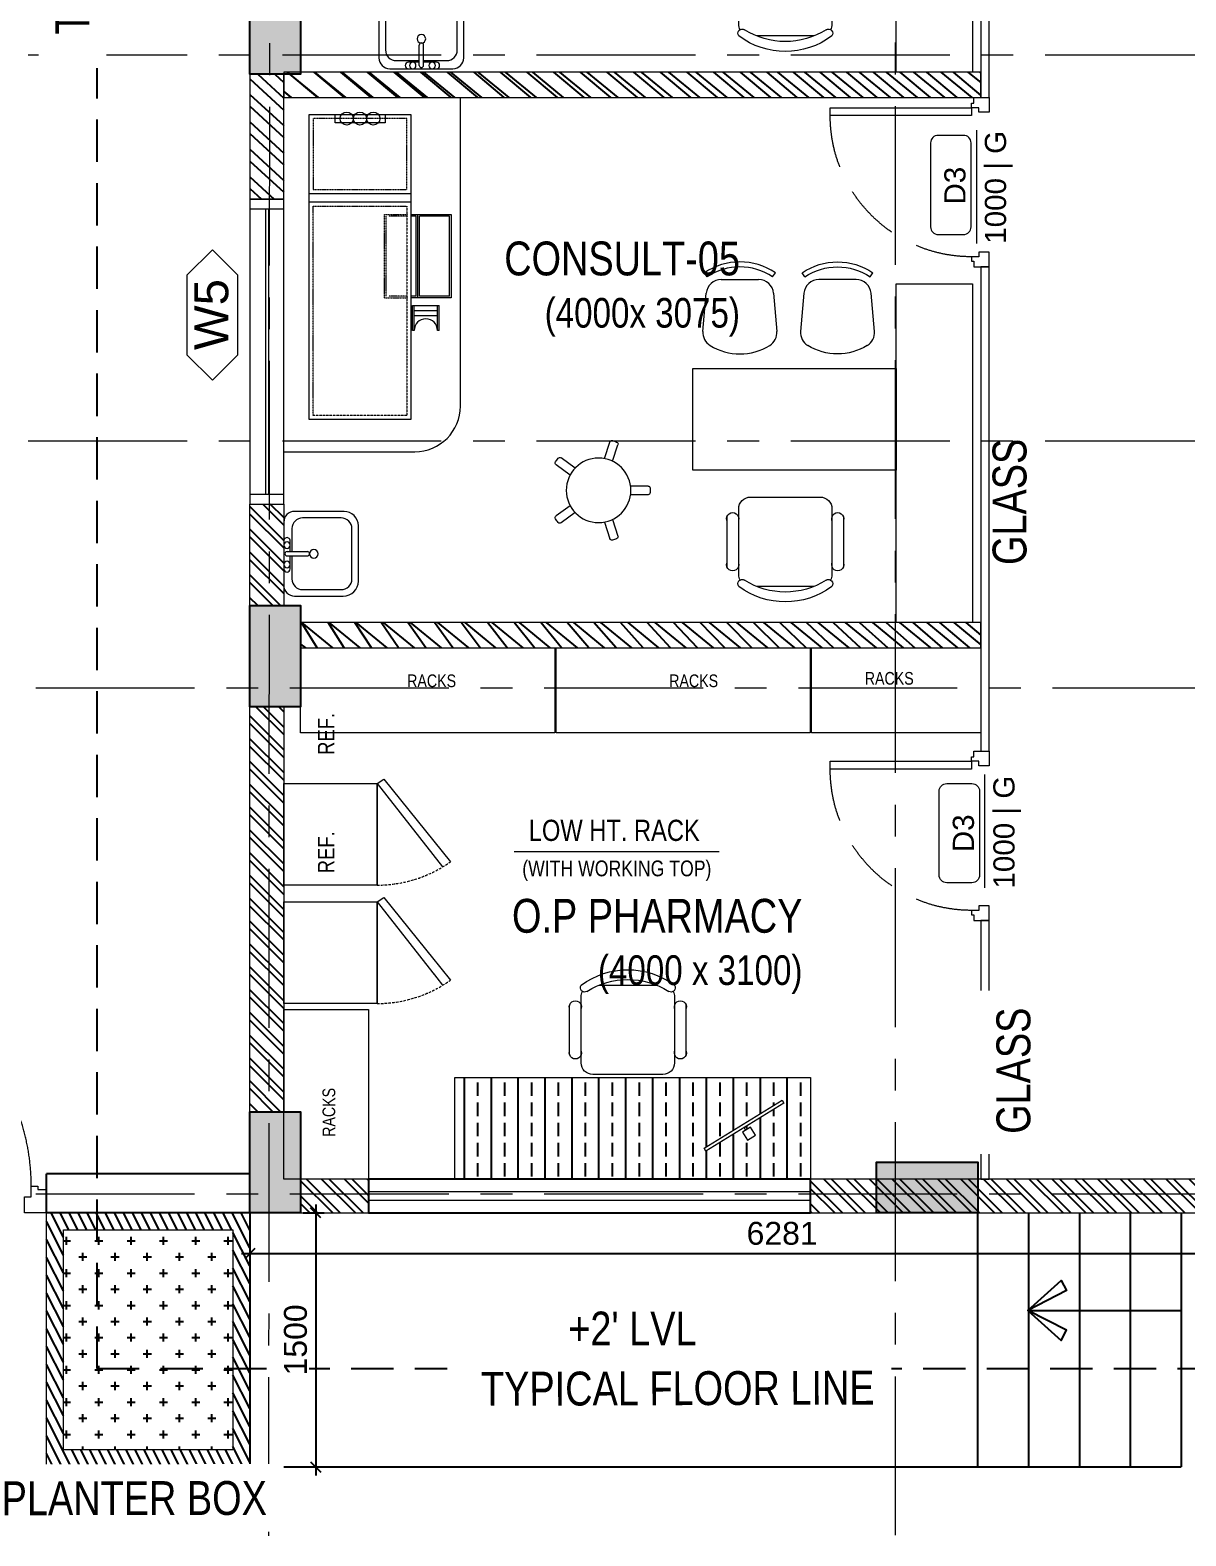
# Model space of a CAD drawing. Header units: metres. Extents: x 60101 to 1133747, y -540 to 107947.
# Drawn here: x 562905 to 569724, y 38633 to 47523 of the extents above; entities that cross this region are included whole.
import ezdxf
from ezdxf.enums import TextEntityAlignment as Align

# ---------------------------------------------------------------- set-up
doc = ezdxf.new("R2010")
doc.units = ezdxf.units.M
doc.header["$LTSCALE"] = 5
doc.header["$PDMODE"] = 3
doc.header["$PDSIZE"] = 20
for name, pattern in [('CENTER', [2, 1.25, -0.25, 0.25, -0.25]), ('DASHED', [0.75, 0.5, -0.25]), ('HIDDEN', [0.375, 0.25, -0.125]), ('HIDDEN2', [0.1875, 0.125, -0.0625])]:
    doc.linetypes.add(name, pattern=pattern)
for name, color, linetype in [('A-COLUMN', 3, 'Continuous'), ('A-DIM', 2, 'Continuous'), ('A-hatch', 251, 'Continuous'), ('A-PLOT BOUNDARY', 1, 'Continuous'), ('A-TEXT', 3, 'Continuous'), ('A-TEXT-DOOR', 11, 'Continuous'), ('A-Wall', 1, 'Continuous'), ('WINDOW', 4, 'Continuous')]:
    doc.layers.add(name, color=color, linetype=linetype)
for name, color, linetype, lineweight in [('A-Door', 11, 'Continuous', 15), ('A-DOOR-FRAM', 11, 'Continuous', 9), ('A-FLOR-GRID', 252, 'CENTER', 9), ('A-FURN-FREE', 253, 'Continuous', 5), ('A-Furniture', 252, 'Continuous', 5), ('A-WALL-FULL', 4, 'Continuous', 15), ('A-WIND', 152, 'Continuous', 5), ('I-FURN', 55, 'Continuous', 9)]:
    doc.layers.add(name, color=color, linetype=linetype, lineweight=lineweight)
doc.styles.add('Arial', font='arial.ttf', dxfattribs={"height": 135})
doc.styles.add('century', font='GOTHIC.TTF', dxfattribs={"width": 0.8})
doc.styles.add('ISO', font='simplex.shx', dxfattribs={"width": 0.8})
doc.styles.add('simplex-0.8', font='simplex.shx', dxfattribs={"width": 0.8})
doc.linetypes.add('ZIGZAG', pattern='A,0.0001,-0.2,[131,ltypeshp.shx,S=0.2,R=0,X=-0.2,Y=0],-0.4,[131,ltypeshp.shx,S=0.2,R=180,X=0.2,Y=0],-0.2', length=0.8001)
doc.dimstyles.new('NovaDB_MM', dxfattribs={"dimtxt": 135, "dimasz": 60, "dimexe": 50, "dimexo": 50, "dimgap": 50, "dimtad": 1, "dimdec": 0, "dimzin": 0, "dimdsep": 46, "dimtxsty": 'Arial', "dimblk": 'OBLIQUE', "dimcen": 12, "dimdle": 50, "dimadec": 0, "dimazin": 0, "dimtfac": 1, "dimtdec": 0, "dimtofl": 0, "dimtmove": 0, "dimatfit": 3, "dimldrblk": 'OPEN90', "dimfxl": 50, "dimfxlon": 1, "dimtolj": 1, "dimtzin": 0, "dimarcsym": 0})
pattern_1 = [(135, (-235513462.0283347, -1932131923.542952), (-79.5495128834866, -79.5495128834866), []), (135, (-235513462.0283347, -1932131870.509943), (-79.5495128834866, -79.5495128834866), [])]
pattern_2 = [(135, (311731.4521444021, -10393.26178132626), (-67.35192090801866, -67.35192090801866), []), (135, (311731.4521444021, -10348.36048132626), (-67.35192090801866, -67.35192090801866), [])]

# ---------------------------------------------------------------- blocks, each defined once
blk = doc.blocks.new('M_Sink Vanity-Square - WB - 500 x 440mm-V46-GFC - Ground floor Plan')
at = {"layer": 'A-FURN-FREE'}
for p, q in [((202.1892405650578, 180.1454011136375), (-170.8107593304012, 180.1454011136375)), ((202.1892405650578, 180.1454011136375), (-170.8107593304012, 180.1454011136375)), ((91.8892405651277, 180.1454011136375), (-73.21075943496544, 180.1454011136375)), ((-234.3107593304012, 116.6454011136375), (-234.3107593304012, -170.9545989909384)), ((-234.3107593304012, 116.6454011136375), (-234.3107593304012, -170.9545989909384)), ((2.98924056510441, 132.5204011136375), (-132.7107594349654, 132.5204011136375)), ((-73.21075943496544, 142.0454011136317), (2.98924056510441, 142.0454011136317)), ((2.98924056510441, 160.7447659797035), (2.98924056510441, 40.39062213280704)), ((28.38924056501128, 160.7447659797035), (28.38924056501128, 40.39062213280704)), ((28.38924056501128, 142.0454011136317), (91.8892405651277, 142.0454011136317)), ((164.0892405650811, 132.5204011136375), (28.38924056501128, 132.5204011136375)), ((265.6892405650578, -175.504531777493), (265.6892405650578, 116.6454011136375)), ((265.6892405650578, -175.504531777493), (265.6892405650578, 116.6454011136375)), ((-196.2107594349654, 69.02040111363749), (-196.2107594349654, -158.2545988863567)), ((227.5892405650811, -158.2545988863567), (227.5892405650811, 69.02040111363749)), ((-145.4107594349189, -259.8545988863625), (181.3391734561883, -259.8545988863625)), ((-145.4107594349189, -259.8545988863625), (181.3391734561883, -259.8545988863625)), ((-132.7107594349654, -221.7545988863567), (164.0892405650811, -221.7545988863567))]:
    blk.add_line(p, q, dxfattribs=at)
for centre, radius, start, end in [((-170.8107593304012, 116.6454011136375), 63.49999999999954, 90, 180), ((-170.8107593304012, 116.6454011136375), 63.49999999999954, 90, 180), ((-73.21075943496544, 161.0954011136491), 19.04999999999997, 90, 270), ((-47.81075943494216, 161.0954011136491), 19.04999999999992, 0, 180), ((66.48924056510441, 161.0954011136491), 19.04999999999997, 0, 180), ((91.8892405651277, 161.0954011136491), 19.04999999999968, 270, 90), ((202.1892405650578, 116.6454011136375), 63.50000000000972, 0, 90), ((202.1892405650578, 116.6454011136375), 63.50000000000965, 0, 90), ((-132.7107594349654, 69.02040111363749), 63.49999999999611, 90, 180), ((-47.81075943494216, 161.0954011136491), 19.04999999999992, 180, 0), ((15.68924056505784, 160.7447659797035), 12.70000000000006, 0, 180), ((66.48924056510441, 161.0954011136491), 19.04999999999995, 180, 0), ((164.0892405650811, 69.02040111363749), 63.50000000000037, 0, 90), ((15.68924056505784, 3.175000000017462), 25.39999999999996, 0, 180), ((15.68924056505784, 3.175000000017462), 25.39999999999995, 180, 0), ((15.68924056505784, 40.39062213280704), 12.70000000000003, 180, 0), ((-145.4107594349189, -170.9545989909384), 88.89999989542437, 180, 270), ((-145.4107594349189, -170.9545989909384), 88.89999989542432, 180, 270), ((-132.7107594349654, -158.2545988863567), 63.50000000000221, 180, 270), ((164.0892405650811, -158.2545988863567), 63.49999999999918, 270, 0), ((181.3391734561883, -175.504531777493), 84.35006710885858, 270, 0), ((181.3391734561883, -175.504531777493), 84.35006710885851, 270, 0)]:
    blk.add_arc(centre, radius, start, end, dxfattribs=at)
blk = doc.blocks.new('Inf_door_Flush frame  3D - 750X2250 D1-W-1734027-GFC - Second Floor Plan')
at = {"layer": 'A-Door'}
for p, q in [((-375.0000000000083, -18.9999999999973), (-375.0000000000083, 50)), ((-375.0000000000083, 50), (-310.0000000000078, 50)), ((-310.0000000000078, 50), (-310.0000000000078, 3.00000000000277)), ((309.9999999999885, 50), (309.9999999999885, 3.00000000000277)), ((374.9999999999914, 50), (309.9999999999885, 50)), ((374.9999999999914, -18.9999999999973), (374.9999999999914, 50)), ((-330.0000000000093, 3.00000000000277), (-330.0000000000093, -28.99999999999726)), ((-310.0000000000078, 3.00000000000277), (-330.0000000000093, 3.00000000000277)), ((309.9999999999885, 3.00000000000277), (329.9999999999899, 3.00000000000277)), ((329.9999999999899, 3.00000000000277), (329.9999999999899, -28.99999999999726)), ((-350.0000000000082, -18.9999999999973), (-375.0000000000083, -18.9999999999973)), ((-350.0000000000082, -28.99999999999726), (-350.0000000000082, -18.9999999999973)), ((-330.0000000000093, -28.99999999999726), (-350.0000000000082, -28.99999999999726)), ((294.9999999999887, -28.99999999999726), (294.9999999999887, -653.999999999992)), ((329.9999999999899, -28.99999999999726), (294.9999999999887, -28.99999999999726)), ((329.9999999999899, -653.9999999999923), (329.9999999999899, -28.99999999999733)), ((329.9999999999899, -28.99999999999726), (349.9999999999919, -28.99999999999726)), ((349.9999999999919, -18.9999999999973), (374.9999999999914, -18.9999999999973)), ((349.9999999999919, -28.99999999999726), (349.9999999999919, -18.9999999999973)), ((294.9999999999887, -653.9999999999923), (329.9999999999899, -653.9999999999923))]:
    blk.add_line(p, q, dxfattribs=at)
at = {"layer": 'A-Door', "linetype": 'DASHED', "ltscale": 100}
blk.add_arc((294.9999999999878, -28.99999999999524), 624.9999999999977, 180.0000000000001, 269.9999999999998, dxfattribs=at)
blk = doc.blocks.new('DOOR-NAME-NEW')
at = {"layer": 'A-DOOR-FRAM'}
blk.add_line((-323.1754923953122, 0), (346.4791159013603, 0), dxfattribs=at)
blk.add_lwpolyline([(-292.6930766478181, 225.0774963833392, -0.414213562373095), (-247.6930766478181, 270.0774963833392), (247.6930766478181, 270.0774963833392, -0.414213562373095), (292.6930766478181, 225.0774963833392), (292.6930766478181, 76.6205697208643, -0.414213562373095), (247.6930766478181, 31.6205697208643), (-247.6930766478181, 31.6205697208643, -0.414213562373095), (-292.6930766478181, 76.6205697208643)], format="xyb", close=True, dxfattribs=at)
at = {"layer": 'A-TEXT', "color": 30, "true_color": 0xff8c1a, "style": 'Arial'}
for tag, p in [('D5C', (-1.303779687732458, 77.316281799227)), ('DSIZE', (7.30733803845942, -210))]:
    blk.add_attdef(tag, text='', height=150, dxfattribs=at).set_placement(p, align=Align.CENTER)
blk = doc.blocks.new('COLB')
at = {"layer": 'A-hatch'}
h = blk.add_hatch(color=256, dxfattribs=at)
h.paths.add_polyline_path([(-12242.1729319474, -6449.584338811954), (-11943.38623918814, -6449.584338811954), (-11943.38623918814, -7047.157724330551), (-12242.1729319474, -7047.157724330551)])
h.paths.add_polyline_path([(-8544.687609050947, -7047.157724330551), (-8544.687609050947, -6748.371031571252), (-7947.114223532379, -6748.371031571252), (-7947.114223532379, -7047.157724330551)])
h.paths.add_polyline_path([(-5332.730661888549, -7047.157724330449), (-5332.730661888549, -6748.371031571165), (-4735.157276369922, -6748.371031571165), (-4735.157276369922, -7047.157724330449)])
h.paths.add_polyline_path([(-1896.683695156651, -7047.157724330551), (-1896.683695156651, -6748.371031571252), (-1299.110309638025, -6748.371031571252), (-1299.110309638025, -7047.157724330551)])
h.paths.add_polyline_path([(1726.104954549635, -7047.157724330551), (1726.104954549635, -6748.371031571252), (2323.678340068262, -6748.371031571252), (2323.678340068262, -7047.157724330551)])
h.paths.add_polyline_path([(6544.040375293465, -6449.584338811954), (6842.827068052778, -6449.584338811954), (6842.827068052778, -7047.157724330551), (6544.040375293465, -7047.157724330551)])
h.paths.add_polyline_path([(6544.040375293465, 273.1162482721993), (6842.827068052778, 273.1162482721993), (6842.827068052778, -324.4571372463979), (6544.040375293465, -324.4571372463979)])
h.paths.add_polyline_path([(6544.040375293465, 2364.62309758726), (6842.827068052778, 2364.62309758726), (6842.827068052778, 1767.049712068663), (6544.040375293465, 1767.049712068663)])
h.paths.add_polyline_path([(-5332.730661888549, -2714.750679320758), (-5332.730661888549, -2415.963986561459), (-4735.157276369922, -2415.963986561459), (-4735.157276369922, -2714.750679320758)])
h.paths.add_polyline_path([(-12242.17293194722, -3461.717411218997), (-11943.38623918791, -3461.717411218997), (-11943.38623918791, -4059.290796737594), (-12242.17293194722, -4059.290796737594)])
h.paths.add_polyline_path([(-12242.17293194722, 273.1162482721993), (-11943.38623918791, 273.1162482721993), (-11943.38623918791, -324.4571372463979), (-12242.17293194722, -324.4571372463979)])
h.paths.add_polyline_path([(-12242.17293194722, 6024.760083888628), (-11943.38623918791, 6024.760083888628), (-11943.38623918791, 5427.186698370046), (-12242.17293194722, 5427.186698370046)])
h.paths.add_polyline_path([(-11579.59782048588, 10179.28237007686), (-11677.79279493995, 9897.092301573313), (-12242.1729319474, 10093.48225048141), (-12143.97795749333, 10375.67231898494)])
h.paths.add_polyline_path([(-4735.157276369922, 7797.590952145183), (-4833.352250823868, 7515.400883641647), (-5397.732387830736, 7711.790832549319), (-5299.537413376675, 7993.980901052855)])
h.paths.add_polyline_path([(-5332.730661888549, 2140.53307801779), (-5332.730661888549, 2439.319770777089), (-4735.157276369922, 2439.319770777089), (-4735.157276369922, 2140.53307801779)])
h.paths.add_polyline_path([(2024.421654564328, 5443.986474552643), (1926.226680110442, 5161.796406049107), (1361.846543103573, 5358.186354956779), (1460.041517557635, 5640.376423460315)])
at = {"layer": 'A-COLUMN', "ltscale": 10}
for points in [[(-12242.17293194722, 273.1162482721993), (-11943.38623918791, 273.1162482721993), (-11943.38623918791, -324.4571372463979), (-12242.17293194722, -324.4571372463979)], [(-12242.17293194722, -3461.717411218997), (-11943.38623918791, -3461.717411218997), (-11943.38623918791, -4059.290796737594), (-12242.17293194722, -4059.290796737594)], [(-12242.1729319474, -6449.584338811954), (-11943.38623918814, -6449.584338811954), (-11943.38623918814, -7047.157724330551), (-12242.1729319474, -7047.157724330551)], [(-8544.687609050947, -7047.157724330551), (-8544.687609050947, -6748.371031571267), (-7947.11422353232, -6748.371031571267), (-7947.11422353232, -7047.157724330551)]]:
    blk.add_lwpolyline(points, close=True, dxfattribs=at)
blk = doc.blocks.new('COL.CEN')
at = {"layer": 'A-FLOR-GRID', "ltscale": 150}
for p, q in [((-7160.37777185766, 2838.481879102183), (-7148.735666283264, 23396.51957174162)), ((-3463.139588594902, 2842.77133483591), (-3463.139588594902, 23396.51957174162)), ((13356.59099061473, 11580.2641063995), (-10036.26838279075, 11580.2641063995)), ((13356.59099061473, 9302.015574109857), (-10036.26838279075, 9302.015574109857)), ((-10036.26838279075, 7845.43044690846), (13356.59099061473, 7845.43044690846)), ((-10036.26838279181, 4857.563519315445), (13356.59099061473, 4857.563519315445))]:
    blk.add_line(p, q, dxfattribs=at)
blk = doc.blocks.new('COL WITH GRID')
at = {"layer": 'A-DIM'}
blk.add_blockref('COLB', (-3122.886414690875, 10035.48507749528), dxfattribs=at)
at = {"layer": 'A-TEXT'}
blk.add_blockref('COL.CEN', (-8092.389425362577, -1757.19115636585), dxfattribs=at)
blk = doc.blocks.new('WINDOW SYMBOL')
at = {"layer": 'A-Furniture'}
blk.add_lwpolyline([(-234.8076211353473, 299.9999999999418), (-384.8076211353473, 149.9999999999709), (-234.8076211353473, -2.91038304567337e-11), (234.8076211353473, 0), (384.8076211353473, 149.9999999999709), (234.8076211353473, 299.9999999999418)], close=True, dxfattribs=at)
at = {"layer": 'A-COLUMN', "style": 'Arial'}
blk.add_attdef('WN', text='', height=200, dxfattribs=at).set_placement((2.31291986850556, 56.46017627458787), align=Align.CENTER)
blk = doc.blocks.new('WN')
at = {"layer": 'A-Furniture'}
for p, q in [((196.2690288583981, 1122.657586093221), (196.2690288587473, -563.0298367275391)), ((396.2690288586891, -563.0298367275391), (396.2690288582817, 1122.657586093221))]:
    blk.add_line(p, q, dxfattribs=at)
for points in [[(396.2690288587473, 1122.657586093221), (396.2690288587473, 1179.807413735121), (196.2690288587473, 1179.807413735121), (196.2690288587473, 1122.657586093221)], [(396.2690288586891, -620.179664368974), (396.2690288586891, -563.0298367275391), (196.2690288587473, -563.0298367275391), (196.2690288587473, -620.179664368974)]]:
    blk.add_lwpolyline(points, close=True, dxfattribs=at)
at = {"layer": 'A-WIND'}
for points in [[(287.4008348485222, 1122.657586093221), (287.4008348488715, -563.0298367275391)], [(305.8264337683213, 1122.657586093221), (305.8264337686705, -563.0298367275391)]]:
    blk.add_lwpolyline(points, dxfattribs=at)
at = {"layer": 'A-WALL-FULL', "rotation": 90}
blk.add_blockref('WINDOW SYMBOL', (125.1495731808245, 496.5835447106656), dxfattribs=at).add_auto_attribs({'WN': 'W5'})
blk = doc.blocks.new('A$C01A30E23-flat-4')
at = {"layer": 'A-FURN-FREE', "linetype": 'Continuous'}
for p, q in [((605.3806094955653, 0.0002834680490195751), (1097.183888183907, 0.0002834680490195751)), ((605.3806094955653, -236.4428733573295), (605.3806094955653, 0.0002834680490195751)), ((1097.183888183907, 0.0002834680490195751), (1097.183888183907, -238.4455985841341)), ((1087.347822610289, -9.835782105568796), (615.2166750691831, -9.835782105568796)), ((615.2166750691831, -9.835782105568796), (615.2166750691831, -186.8849624334835)), ((1087.347822610289, -9.835782105568796), (1087.347822610289, -186.8849624334835)), ((1097.183888183907, -196.7210280071013), (605.3806094955653, -196.7210280071013)), ((1087.347822610289, -186.8849624334835), (615.2166750691831, -186.8849624334835)), ((1087.347822610289, -206.5570935807191), (615.2166750691831, -206.5570935807191)), ((615.2166750691831, -206.5570935807191), (615.2166750691831, -236.4428733573295)), ((1087.347822610289, -206.5570935807191), (1087.347822610289, -238.4208650994115))]:
    blk.add_line(p, q, dxfattribs=at)
at = {"layer": 'A-FURN-FREE'}
for p, q in [((1141.543440975249, -228.6095330105163), (1141.543440975249, -71.231864660047)), ((1289.084424581379, -71.231864660047), (1141.543440975249, -71.231864660047)), ((1289.084424581379, -81.06796893198043), (1141.543440975249, -81.06796893198043)), ((1171.051637696102, -218.7734287385829), (1171.051637696102, -81.06796893198043)), ((1200.559834416956, -218.7734287385829), (1200.559834416956, -81.06796893198043)), ((1289.084424581379, -71.231864660047), (1289.084424581379, -81.06796893198043)), ((14.14574056118727, -238.4455985841341), (1815.785084821284, -238.4455985841341)), ((14.14574056118727, -838.4455985836685), (14.14574056118727, -238.4455985841341)), ((481.3588553145528, -838.4455985836685), (481.3588553145528, -239.6110579497181)), ((530.5391831845045, -838.4455985836685), (530.5391831845045, -239.6110579497181)), ((1289.084424581379, -218.7734287385829), (1141.543440975249, -218.7734287385829)), ((1289.084424581379, -228.6095330105163), (1141.543440975249, -228.6095330105163)), ((1289.084424581379, -218.7734287385829), (1289.084424581379, -228.6095330105163)), ((1815.785084821284, -238.4455985841341), (1815.785084821284, -838.4455985836685)), ((13.37297780439258, -389.9158260254189), (62.55330567248166, -389.9158260254189)), ((13.37297780439258, -684.99779323861), (13.37297780439258, -389.9158260254189)), ((62.55330567248166, -389.9158260254189), (62.55330567248166, -684.99779323861)), ((62.55330567248166, -684.99779323861), (13.37297780439258, -684.99779323861)), ((1815.785084821284, -838.4455985836685), (14.14574056118727, -838.4455985836685))]:
    blk.add_line(p, q, dxfattribs=at)
at = {"layer": 'A-FURN-FREE', "linetype": 'HIDDEN2', "ltscale": 0.5}
for p, q in [((38.73590449616313, -263.0357625186443), (38.73590449616313, -813.8554346491583)), ((456.7686913795769, -263.0357625186443), (38.73590449616313, -263.0357625186443)), ((456.7686913795769, -813.8554346491583), (456.7686913795769, -263.0357625186443)), ((555.1293471176177, -813.8554346491583), (555.1293471176177, -263.0357625186443)), ((605.3806094955653, -393.4423394822516), (605.3806094955653, -256.6803602469154)), ((615.2166750691831, -256.8017947864719), (615.2166750691831, -367.8965357355773)), ((1087.347822610289, -256.8017947864719), (1087.347822610289, -367.8965357355773)), ((1097.183888183907, -393.4423394822516), (1097.183888183907, -256.6803602469154)), ((1097.183888183907, -393.4423394822516), (605.3806094955653, -393.4423394822516)), ((1087.347822610289, -383.6062739086337), (615.2166750691831, -383.6062739086337)), ((38.73590449616313, -813.8554346491583), (456.7686913795769, -813.8554346491583)), ((1791.194920888171, -813.8554346491583), (555.1293471176177, -813.8554346491583))]:
    blk.add_line(p, q, dxfattribs=at)
at = {"layer": 'A-FURN-FREE', "linetype": 'HIDDEN2'}
for p, q in [((555.1293471176177, -263.0357625186443), (1791.194920888171, -263.0357625186443)), ((1791.194920888171, -263.0357625186443), (1791.194920888171, -813.8554346491583))]:
    blk.add_line(p, q, dxfattribs=at)
at = {"layer": 'A-FURN-FREE'}
for centre in [(38.66369897499681, -459.9446499100886), (38.66369897499681, -538.4455985836685), (38.66369897499681, -616.9466463481076)]:
    blk.add_circle(centre, 38.66452455252815, dxfattribs=at)
blk.add_arc((1289.278107330203, -149.9206988350488), 68.85300231765974, 90.16117261325665, 269.8388273867433, dxfattribs=at)
blk = doc.blocks.new('ARROW-KIRAN1')
at = {"layer": 'A-hatch', "linetype": 'Continuous'}
blk.add_lwpolyline([(0, 0), (-1.321592357824554, -1.180646438413532), (-1.53136223350884, -0.7777448504930362), (0, 0), (-1.321592357824554, 1.172222293476802), (-1.53136223350884, 0.7777448504930362), (0, 0)], close=True, dxfattribs=at)
blk = doc.blocks.new('CHAIR7-flat-7')
at = {"layer": 'A-FURN-FREE'}
for p, q in [((458.3333333409391, 275.0000000045634), (68.75000000114096, 275.0000000045634)), ((117.4479166686157, 344.7121726874701), (409.6354166734642, 344.7121726874701)), ((0, 206.2500000034225), (0, -206.2500000034224)), ((527.0833333420798, -170.5026295012076), (527.0833333420798, 170.5026295012041)), ((68.75000000114073, -275.0000000045634), (458.333333340939, -275.0000000045634)), ((117.4479166686156, -343.7500000057044), (409.6354166734641, -343.7500000057044))]:
    blk.add_line(p, q, dxfattribs=at)
for centre, radius, start, end in [((68.75000000114085, 206.2500000034225), 68.75000000114083, 90, 180), ((127.4739583354487, 310.3371726868997), 35.80729166726086, 73.73979529169013, 286.2602047083099), ((399.6093750066311, 310.3371726868997), 35.80729166726086, 253.7397952916901, 106.2602047083099), ((458.3333333409391, 206.2500000034224), 68.75000000114083, 62.41555916322926, 90), ((512.0655090005943, 254.844749829811), 25.13501855098912, 53.30993542846431, 212.0274125050124), ((160.4166666693286, 0), 458.333333340939, 323.1301023541534, 36.86989764584663), ((110.5406437344748, -1.932676241267473e-12), 450.0877235965957, 327.5757525045905, 32.42424749540942), ((68.75000000114073, -206.2500000034227), 68.75000000114083, 180, 270), ((512.065509000594, -254.8447498298112), 25.13501855098912, 147.9725874949876, 306.6900645715356), ((127.4739583354486, -309.3750000051339), 35.80729166726086, 73.73979529169013, 286.2602047083099), ((399.609375006631, -309.3750000051339), 35.80729166726086, 253.7397952916901, 106.2602047083099), ((458.333333340939, -206.2500000034227), 68.75000000114083, 270, 297.5844408367707)]:
    blk.add_arc(centre, radius, start, end, dxfattribs=at)
blk = doc.blocks.new('CHAIR1-flat-5')
at = {"layer": 'A-FURN-FREE'}
for p, q in [((-454.2826668818018, 192.5455735002095), (-478.7302453333882, 209.2728640198848)), ((-133.1624442627772, 217.8932106050552), (-358.3028115357938, 198.3157873644813)), ((-439.4714689207406, 109.7826879484824), (-439.4714689207406, -109.7826879484824)), ((-454.2826668818018, -192.5455735002095), (-478.7302453333882, -209.2728640198848)), ((-358.3028115357938, -198.3157873644813), (-133.1624442627772, -217.8932106050552))]:
    blk.add_line(p, q, dxfattribs=at)
at = {"layer": 'A-FURN-FREE', "extrusion": (0, 0, -1)}
for centre, major_axis, start_param, end_param in [((-172.8699056120181, 0), (-370.6017795822561, 0), 5.683135094195912, 6.883235520163261), ((-172.8699056120181, 0), (-340.9793836590649, 0), 5.683135094195912, 6.883235520163261), ((-350.6042811509064, 109.7826879494494), (-88.86718776983406, 0), 6.283185307179586, 7.767243295287606), ((-125.4639138783014, 129.3601111904805), (-88.86718776934285, 0), 1.484057988112188, 2.590190223075458), ((-335.5945135505424, 0), (-335.6239595516206, 0), 2.589880270331686, 3.693305036847899), ((-350.6042811509064, -109.7826879494494), (-88.86718776983403, 0), 4.799127319071566, 6.283185307179586), ((-125.4639138783009, -129.3601111904817), (-88.86718776934181, 0), 3.692995084104118, 4.799127319067405)]:
    blk.add_ellipse(centre, major_axis=major_axis, ratio=1, start_param=start_param, end_param=end_param, dxfattribs=at)
blk = doc.blocks.new('CHAIR1-flat-6')
at = {"layer": 'A-FURN-FREE'}
for p, q in [((-454.2826668818018, 192.5455735002096), (-478.7302453333882, 209.2728640198848)), ((-454.2826668818018, -192.5455735002095), (-478.7302453333882, -209.2728640198848))]:
    blk.add_line(p, q, dxfattribs=at)
blk.add_lwpolyline([(-49.76767411988453, -175.916059773534, -0.2838044351802746), (-133.1624442627772, -217.8932106050552), (-358.3028115357938, -198.3157873644811, -0.3890307372447043), (-439.4714689207406, -109.7826879484824), (-439.4714689207406, 109.7826879484824, -0.3890307372447047), (-358.3028115357938, 198.3157873644814), (-133.1624442627772, 217.8932106050552, -0.2838044351802786), (-49.76767411988453, 175.916059773534)], format="xyb", dxfattribs=at)
for centre, radius, start, end in [((-172.8699056120181, 0), 370.6017795822561, 145.619655300114, 214.380344699886), ((-172.8699056120181, 0), 340.9793836590649, 145.619655300114, 214.380344699886), ((-335.5945135505424, 0), 335.6239595516206, 328.3892089342005, 31.61079106579953)]:
    blk.add_arc(centre, radius, start, end, dxfattribs=at)
blk = doc.blocks.new('044-flat-3')
at = {"layer": 'A-FURN-FREE'}
for p, q in [((222.3010423001444, 171.7095573212243), (190.4646563487026, 269.6918782471339)), ((270.6147133280916, 187.4076206355153), (238.7783273766502, 285.389941561431)), ((442.6119132288929, 131.5223424544631), (525.9606539535359, 192.0787472466086)), ((472.4714038516126, 90.42427923580476), (555.8201447700917, 150.9806839322246)), ((12.97621755590899, 25.40000000008149), (116.0009269305688, 25.40000000008149)), ((12.97621755590899, -25.40000000008149), (116.0009270568626, -25.40000000008149)), ((222.3010425639798, -171.70955650923), (190.4646563487112, -269.6918782471339)), ((442.6119126998331, -131.5223420700718), (525.9606539535388, -192.0787472466031)), ((472.4714036711928, -90.42427863161129), (555.8201447700944, -150.980683932225)), ((270.6147136160448, -187.4076197492914), (238.7783273766556, -285.3899415614369))]:
    blk.add_line(p, q, dxfattribs=at)
blk.add_circle((304.7999998484638, 4.69375208922429e-07), 190.4999997659235, dxfattribs=at)
for centre, radius, start, end in [((202.5430741056881, 273.6163940757065), 12.70000000004074, 110.4919063689764, 197.9999999999912), ((304.8000000009779, 0), 304.8000000009778, 105.5080936310243, 110.4919063689764), ((226.6999096196618, 281.465425732858), 12.70000000004074, 17.99999999999128, 105.5080936310117), ((533.4255266576733, 181.8042314180154), 12.70000000004074, 38.49190636897402, 125.9999999999937), ((304.8000000009779, 0), 304.8000000009778, 33.50809363102103, 38.49190636898422), ((548.3552720659571, 161.2551997608177), 12.70000000004074, 305.9999999999937, 33.50809363102103), ((304.8000000009779, 0), 304.8000000009778, 177.5080936310232, 182.4919063689767), ((12.97621755590899, 12.70000000004075), 12.70000000004074, 90, 177.5080936310232), ((12.97621755590899, -12.70000000004075), 12.70000000004074, 182.4919063689767, 270), ((304.8000000009779, 0), 304.8000000009778, 321.508093631026, 326.491906368979), ((548.3552720659571, -161.255199760818), 12.70000000004074, 326.491906368979, 54.00000000000632), ((533.4255266576762, -181.80423141801), 12.70000000004074, 234.0000000000063, 321.5080936310341), ((202.5430741056937, -273.6163940757069), 12.70000000004074, 161.9999999999963, 249.5080936310235), ((304.8000000009779, 0), 304.8000000009778, 249.5080936310235, 254.4919063689757), ((226.6999096196645, -281.465425732858), 12.70000000004074, 254.4919063689883, 341.9999999999923)]:
    blk.add_arc(centre, radius, start, end, dxfattribs=at)
blk = doc.blocks.new('CON-T-NEW')
at = {"layer": 'A-FURN-FREE'}
for points in [[(1423.83539210762, -1708.813880656502), (1873.83539210762, -1708.813880656502), (1873.83539210762, 291.225498503798), (1423.83539210762, 291.225498503798)], [(1873.83539210762, -208.8138806565021), (1873.83539210762, -808.8138806565021), (3073.85502987112, -808.8150069458698), (3073.85502987112, -208.8150069458698)]]:
    blk.add_lwpolyline(points, close=True, dxfattribs=at)
at = {"layer": 'A-FURN-FREE', "rotation": 269.9999999999999}
for name, p in [('CHAIR1-flat-6', (2219.422950369996, -122.5011054095721)), ('CHAIR1-flat-5', (2795.217698055239, -122.5011054095721)), ('CHAIR7-flat-7', (2527.361878308391, -967.8568864962326))]:
    blk.add_blockref(name, p, dxfattribs=at)
at = {"layer": 'A-FURN-FREE'}
blk.add_blockref('044-flat-3', (3324.581058931741, -928.1858936668086), dxfattribs=at)
blk = doc.blocks.new('_Oblique')
at = {"color": 0, "linetype": 'ByBlock', "lineweight": -2}
blk.add_line((-0.5, -0.5), (0.5, 0.5), dxfattribs=at)
blk = doc.blocks.new('*D390')
at = {"layer": 'A-DIM', "color": 0, "lineweight": -2, "ltscale": 50, "transparency": 16777216}
for p, q in [((564590.1017037359, 40589.89765873691), (564590.1017037359, 38989.96510533502)), ((564515.1017037359, 39039.96510533502), (564640.1017037359, 39039.96510533502))]:
    blk.add_line(p, q, dxfattribs=at)
at = {"layer": 'A-DIM', "color": 0, "linetype": 'ByBlock', "lineweight": -2, "ltscale": 50, "transparency": 16777216}
blk.add_line((564515.1017037359, 40539.89765873691), (564640.1017037359, 40539.89765873691), dxfattribs=at)
at = {"layer": 'Defpoints', "color": 0, "ltscale": 50, "transparency": 16777216}
for p in [(564442.6521920961, 40539.89765873691), (564442.598987861, 39039.96510533502), (564590.1017037359, 39039.96510533502)]:
    blk.add_point(p, dxfattribs=at)
at = {"layer": 'A-DIM', "color": 0, "lineweight": -2, "ltscale": 50, "transparency": 16777216, "xscale": 60, "yscale": 60, "zscale": 60}
for p, rotation in [((564590.1017037359, 40539.89765873691), 90), ((564590.1017037359, 39039.96510533502), 270)]:
    blk.add_blockref('_Oblique', p, dxfattribs=dict(at, rotation=rotation))
at = {"layer": 'A-DIM', "color": 0, "ltscale": 50, "transparency": 16777216, "insert": (564471.1743503934, 39789.9313820358), "char_height": 135, "attachment_point": 5, "rotation": 90, "style": 'Arial', "bg_fill": 3, "box_fill_scale": 1.1, "bg_fill_color": 256, "bg_fill_true_color": 13158600, "bg_fill_transparency": 0}
blk.add_mtext('\\A1;1500', dxfattribs=at)
blk = doc.blocks.new('_Open90')
at = {"color": 0, "linetype": 'ByBlock', "lineweight": -2}
for p, q in [((0, 0), (-1, 0)), ((-0.5, 0.5), (0, 0)), ((0, 0), (-0.5, -0.5))]:
    blk.add_line(p, q, dxfattribs=at)
blk = doc.blocks.new('DD')
at = {"layer": 'A-FURN-FREE', "lineweight": 0}
for p, q in [((-779.0915574703831, 419.1313856072375), (-229.0915574703249, 419.131385615241)), ((-779.0915574594401, -180.8686143927625), (-779.0915574703831, 419.1313856072375)), ((-229.0915574703249, 419.131385615241), (-188.1339552562567, 444.3651353183086)), ((-229.0915574703249, 419.131385615241), (157.9847461413592, -73.26408073111088)), ((-229.0915574593819, -180.868614384759), (-229.0915574703249, 419.131385615241)), ((-229.0915574703249, 419.131385615241), (-229.0915574593819, -180.868614384759)), ((-188.1339552562567, 444.3651353183086), (204.4576898491359, -42.86130237107864)), ((-229.0915574593819, -180.868614384759), (-779.0915574594401, -180.8686143927625))]:
    blk.add_line(p, q, dxfattribs=at)
at = {"layer": 'A-FURN-FREE', "linetype": 'DASHED', "lineweight": 0, "ltscale": 6}
blk.add_arc((-229.0915574703249, 569.131385615241), 750.0000000000003, 270, 305.3146063856242, dxfattribs=at)
at = {"layer": 'A-TEXT', "insert": (-577.7069443955552, 836.1814966687525), "char_height": 97.5, "width": 1455.303110320643, "attachment_point": 3, "rotation": 90.00000000000001, "style": 'simplex-0.8'}
blk.add_mtext('\\pt292.5;{\\fArial|b0|i0|c0|p34;REF.}', dxfattribs=at)
blk = doc.blocks.new('SCREEN')
at = {"layer": 'A-FURN-FREE'}
for p, q in [((0, 0), (0, 540)), ((0, 540), (20, 540)), ((20, 540), (20, 0)), ((-17.86987834167667, 276), (0, 276)), ((-17.86987834167667, 264), (0, 264)), ((20, 0), (0, 0))]:
    blk.add_line(p, q, dxfattribs=at)
blk.add_lwpolyline([(-72.86987834167667, 242.5), (-17.86987834167667, 242.5), (-17.86987834167667, 297.5), (-72.86987834167667, 297.5)], close=True, dxfattribs=at)
blk = doc.blocks.new('CHAIR7-flat-19')
for p, q in [((-275.0000000037253, 458.3333333409391), (-275.0000000037253, 68.75000000093132)), ((170.5026295017451, 527.0833333418705), (-170.5026295017451, 527.0833333418705)), ((275.0000000037253, 68.75000000093132), (275.0000000037253, 458.3333333409391)), ((-344.7121726870537, 117.4479166688398), (-344.7121726870537, 409.6354166734964)), ((343.7500000055879, 117.4479166688398), (343.7500000055879, 409.6354166734964)), ((-206.2500000037253, 0), (206.2500000037253, 0))]:
    blk.add_line(p, q)
for centre, radius, start, end in [((0, 160.4166666693054), 458.333333340939, 53.13010236482815, 126.8698976351719), ((0, 110.5406437343918), 450.0877235965957, 57.57575253194086, 122.4242474680591), ((-254.8447498306632, 512.0655090007931), 25.13501855098912, 143.3099354470671, 302.0274124640534), ((-206.2500000037253, 458.3333333409391), 68.75000000114083, 152.4155591501921, 180), ((254.8447498306632, 512.0655090007931), 25.13501855098912, 237.9725875359466, 36.69006455293289), ((206.2500000037253, 458.3333333409391), 68.75000000114083, 0, 27.58444084980787), ((-310.3371726870537, 399.6093750065193), 35.80729166726086, 343.7397953173013, 196.2602046826987), ((309.3750000055879, 399.6093750065193), 35.80729166726086, 343.7397953173013, 196.2602046826987), ((-310.3371726870537, 127.4739583353512), 35.80729166726086, 163.7397953173013, 16.26020468269875), ((309.3750000055879, 127.4739583353512), 35.80729166726086, 163.7397953173013, 16.26020468269875), ((-206.2500000037253, 68.75000000093132), 68.75000000114083, 180, 270), ((206.2500000037253, 68.75000000093132), 68.75000000114083, 270, 0)]:
    blk.add_arc(centre, radius, start, end)
blk = doc.blocks.new('*D392')
at = {"layer": 'A-DIM', "color": 0, "linetype": 'ByBlock', "lineweight": -2, "ltscale": 50, "transparency": 16777216}
blk.add_line((564201.2981714939, 40374.53434141015), (564201.2981714939, 40249.53434141015), dxfattribs=at)
at = {"layer": 'A-DIM', "color": 0, "lineweight": -2, "ltscale": 50, "transparency": 16777216}
for p, q in [((570482.7404430627, 40374.53434141015), (570482.7404430627, 40249.53434141015)), ((564151.2981714939, 40299.53434141015), (570532.7404430627, 40299.53434141015))]:
    blk.add_line(p, q, dxfattribs=at)
at = {"layer": 'Defpoints', "color": 0, "ltscale": 50, "transparency": 16777216}
for p in [(564201.2981714939, 40539.85509343492), (570482.7404430627, 40539.89765873691), (570482.7404430627, 40299.53434141015)]:
    blk.add_point(p, dxfattribs=at)
at = {"layer": 'A-DIM', "color": 0, "lineweight": -2, "ltscale": 50, "transparency": 16777216, "xscale": 60, "yscale": 60, "zscale": 60, "rotation": 180}
blk.add_blockref('_Oblique', (564201.2981714939, 40299.53434141015), dxfattribs=at)
at = {"layer": 'A-DIM', "color": 0, "lineweight": -2, "ltscale": 50, "transparency": 16777216, "xscale": 60, "yscale": 60, "zscale": 60}
blk.add_blockref('_Oblique', (570482.7404430627, 40299.53434141015), dxfattribs=at)
at = {"layer": 'A-DIM', "color": 0, "ltscale": 50, "transparency": 16777216, "insert": (567342.0193072783, 40418.46169475258), "char_height": 135, "attachment_point": 5, "style": 'Arial', "bg_fill": 3, "box_fill_scale": 1.1, "bg_fill_color": 256, "bg_fill_true_color": 13158600, "bg_fill_transparency": 0}
blk.add_mtext('\\A1;6281', dxfattribs=at)

msp = doc.modelspace()

# ---------------------------------------------------------------- hatches: boundary and pattern name
at = {"layer": 'A-hatch'}
h = msp.add_hatch(dxfattribs=at)
h.set_pattern_fill('ANSI32', color=256, scale=300, angle=90)
h.set_pattern_definition(pattern_1)
h.paths.add_polyline_path([(564401.5834874744, 47262.59824582106), (564201.2981730041, 47262.59824582106), (564201.2981730041, 46525.16784373065), (564401.5834874744, 46525.16784373065)])
h = msp.add_hatch(dxfattribs=at)
h.set_pattern_fill('ANSI32', color=256, scale=300, angle=90)
h.set_pattern_definition(pattern_1)
h.paths.add_polyline_path([(568514.3083647424, 47275.18076577922), (564401.5834874744, 47275.18076577922), (564401.5834874744, 47125.16784373065), (568514.3083647424, 47125.16784373065)])
h = msp.add_hatch(dxfattribs=at)
h.set_pattern_fill('ANSI32', color=256, scale=10, angle=90)
h.set_pattern_definition(pattern_2)
h.paths.add_polyline_path([(564201.2981730041, 44724.877920778), (564401.5834874744, 44724.877920778), (564401.5834874744, 44125.33797184846), (564201.2981730041, 44125.33797184846)])
h = msp.add_hatch(dxfattribs=at)
h.set_pattern_fill('ANSI32', color=256, scale=300, angle=90)
h.set_pattern_definition(pattern_1)
h.paths.add_polyline_path([(568514.3083647424, 44025.18076577922), (564500.2316477234, 44025.18076577922), (564500.2316477234, 43875.16784373065), (568514.3083647424, 43875.16784373065)])
h = msp.add_hatch(dxfattribs=at)
h.set_pattern_fill('ANSI32', color=256, scale=10, angle=90)
h.set_pattern_definition([(135, (311731.4521444021, -13381.12870891922), (-67.35192090801866, -67.35192090801866), []), (135, (311731.4521444021, -13336.22740891922), (-67.35192090801866, -67.35192090801866), [])])
h.paths.add_polyline_path([(564201.2981730041, 43527.76458632987), (564401.5834874744, 43527.76458632987), (564401.5834874744, 41137.47104425551), (564201.2981730041, 41137.47104425551)])
at = {"layer": 'A-hatch', "ltscale": 50}
h = msp.add_hatch(dxfattribs=at)
h.set_pattern_fill('ANSI33', color=256, scale=25, angle=45)
h.set_pattern_definition([(90, (0, -42192.65343793225), (-158.75, 0), []), (90, (79.37503428522882, -42113.27840364703), (-158.75, 0), [79.375, -39.6875])])
h.paths.add_polyline_path([(567510.0088343257, 41339.91626015445), (565410.0088343257, 41339.91626015445), (565410.0088343257, 40739.91626039287), (567510.0088343257, 40739.91626039287)])
h.paths.add_polyline_path([(566881.922852314, 40922.01139942523), (567341.9734516472, 41204.77180339492), (567352.4460592016, 41187.7328923085), (567127.5324328609, 41049.49447259), (567136.8896440068, 41034.27030918057), (567155.2064734247, 41045.52836230156), (567184.0061441994, 40998.67135681391), (567137.1491387117, 40969.87168603922), (567108.349467937, 41016.72869152686), (567126.666297355, 41027.9867446479), (567117.309086209, 41043.21090805731), (566892.3954598684, 40904.97248833881)], flags=16)
at = {"layer": 'A-hatch'}
h = msp.add_hatch(dxfattribs=at)
h.set_pattern_fill('ANSI32', color=256, scale=10, angle=90)
h.set_pattern_definition(pattern_2)
h.paths.add_polyline_path([(564901.5834874744, 40739.92556110164), (564500.0848657631, 40739.91626015445), (564500.0848657631, 40539.89765873691), (564901.5834874744, 40539.9069596841)])
h = msp.add_hatch(dxfattribs=at)
h.set_pattern_fill('ANSI32', color=256, scale=10, angle=90)
h.set_pattern_definition([(135, (314828.6724719918, -10393.26178132626), (-67.35192090801866, -67.35192090801866), []), (135, (314828.6724719918, -10348.36048132626), (-67.35192090801866, -67.35192090801866), [])])
h.paths.add_polyline_path([(570482.7404430627, 40739.71072148974), (567510.0088343257, 40739.91626015445), (567510.0088343257, 40539.89765873691), (570482.7404430627, 40539.6921200722)])
h = msp.add_hatch(dxfattribs=at)
h.set_pattern_fill('ANSI31', color=256, scale=15, angle=71.87999243443662)
h.set_pattern_definition([(116.8799924344366, (311731.4521444021, -10393.26178132626), (-42.47937899573233, -21.53237063439451), [])])
h.paths.add_polyline_path([(563101.2981730038, 40439.89411156549), (564101.2946244484, 40439.85864060634), (564101.2485161179, 39139.97366642393), (563101.2981730038, 39139.97366642393)], flags=16)
h.paths.add_polyline_path([(563001.2981730038, 40539.8976587369), (564201.2981714939, 40539.85509343492), (564201.2449690723, 39039.97366642393), (563001.2981730038, 39039.97366642393)])
at = {"layer": 'A-hatch', "ltscale": 50}
h = msp.add_hatch(dxfattribs=at)
h.set_pattern_fill('CROSS', color=256, scale=15)
h.set_pattern_definition([(0, (311731.4521444021, -10393.26178132626), (95.25, 95.25), [47.625, -142.875]), (90, (311755.2646444021, -10417.07428132626), (-95.25, 95.25), [47.625, -142.875])])
h.paths.add_polyline_path([(563101.2981730038, 40439.89411156549), (564101.2946244484, 40439.85864060634), (564101.2485161179, 39139.97366642393), (563101.2981730038, 39139.97366642393)])

# ---------------------------------------------------------------- linework, layer by layer
at = {"layer": 'A-Door', "lineweight": 5}
msp.add_lwpolyline([(565410.0088343257, 41339.91626015445), (567510.0088343257, 41339.91626015445), (567510.0088343257, 40739.91626015445), (565410.0088343257, 40739.91626015445)], close=True, dxfattribs=at)
at = {"layer": 'A-FURN-FREE'}
msp.add_line((565761.6148783797, 42674.31189575931), (566970.8148784274, 42674.31189575931), dxfattribs=at)
at = {"layer": 'A-FURN-FREE', "ltscale": 50}
msp.add_line((564201.2981730038, 40539.8976587369), (569696.356881419, 40539.8976587369), dxfattribs=at)
at = {"layer": 'A-FURN-FREE', "linetype": 'ZIGZAG', "ltscale": 25}
msp.add_lwpolyline([(564401.6148783797, 45033.68222633144), (565174.0022590095, 45033.68222633144, 0.4142135623730636), (565444.0022590095, 45303.68222633144), (565444.0022590095, 47125.16784373065)], format="xyb", dxfattribs=at)
at = {"layer": 'A-FURN-FREE', "lineweight": 5}
for points in [[(564500.2316477234, 43875.16784373065), (566000.2316477234, 43875.16784373065), (566000.2316477234, 43375.16784373065), (564500.2316477234, 43375.16784373065)], [(566007.9185942023, 43875.16784373065), (567507.9185942023, 43875.16784373065), (567507.9185942023, 43375.16784373065), (566007.9185942023, 43375.16784373065)], [(567514.3083647424, 43875.16784373065), (568514.3083647424, 43875.16784373065), (568514.3083647424, 43375.16784373065), (567514.3083647424, 43375.16784373065)], [(564401.5834874744, 41739.91626015445), (564901.5834874744, 41739.91626015445), (564901.5834874744, 40739.91626016326), (564401.5834874744, 40739.91626016326)]]:
    msp.add_lwpolyline(points, close=True, dxfattribs=at)
at = {"layer": 'A-hatch', "linetype": 'HIDDEN', "ltscale": 200}
for p, q in [((563299.2267447049, 59744.89468208095), (563299.2267447049, 39620.93660798809)), ((563299.2267447049, 39620.93660798809), (584215.9718192751, 39620.93660798809))]:
    msp.add_line(p, q, dxfattribs=at)
at = {"layer": 'A-hatch'}
msp.add_line((568496.356881419, 39039.82131414408), (569696.356881419, 39039.82131414408), dxfattribs=at)
for points in [[(564201.2981730038, 40539.8976587369), (564201.2449690724, 39039.97366642393), (568496.356881419, 39039.82131414408), (568496.356881419, 40539.89765873691)], [(568796.356881419, 40539.89765873691), (568796.356881419, 39039.8976587369)], [(569096.356881419, 40539.89765873691), (569096.356881419, 39039.8976587369)], [(569396.356881419, 40539.89765873691), (569396.356881419, 39039.8976587369)], [(569696.356881419, 40539.89765873691), (569696.356881419, 39039.8976587369)], [(568790.9677873908, 39964.10017757048), (569700.8567209218, 39964.10017757048)]]:
    msp.add_lwpolyline(points, dxfattribs=at)
at = {"layer": 'A-PLOT BOUNDARY', "lineweight": 25, "ltscale": 100}
msp.add_line((563001.2981730038, 40539.8976587369), (563001.2981730038, 40769.8976587369), dxfattribs=at)
for points in [[(564201.2981730038, 40769.8976587369), (563001.2981730038, 40769.8976587369)], [(564201.2981730038, 40539.8976587369), (563001.2981730038, 40539.8976587369)]]:
    msp.add_lwpolyline(points, dxfattribs=at)
at = {"layer": 'A-WALL-FULL'}
for points in [[(564401.5834874744, 47262.59824582106), (564201.2981730041, 47262.59824582106), (564201.2981730041, 46525.18469075719), (564401.5834874744, 46525.16784373065)], [(568514.3083647424, 47275.18076577922), (564401.5834874744, 47275.18076577922), (564401.5834874744, 47125.16784373065), (568514.3083647424, 47125.16784373065)], [(564201.2981730041, 44724.877920778), (564401.5834874744, 44724.877920778), (564401.5834874744, 44125.33797184846), (564201.2981730041, 44125.33797184846)], [(568514.3083647424, 44025.18076577922), (564500.2316477234, 44025.18076577922), (564500.2316477234, 43875.16784373065), (568514.3083647424, 43875.16784373065)], [(564201.2981730041, 43527.76458632987), (564401.5834874744, 43527.76458632987), (564401.5834874744, 41137.47104425551), (564201.2981730041, 41137.47104425551)], [(564901.5834874744, 40739.92556110164), (564500.0848657631, 40739.91626015445), (564500.0848657631, 40539.89765873691), (564901.5834874744, 40539.9069596841)], [(570482.7404430627, 40739.91626015445), (567510.0088343257, 40739.91626015445), (567510.0088343257, 40539.89765873691), (570482.7404430627, 40539.89765873691)], [(563001.2981730038, 40539.8976587369), (564201.2981714939, 40539.85509343492), (564201.2449690723, 39039.97366642393), (563001.2981730038, 39039.97366642393)], [(563101.2981730038, 40439.89411156549), (564101.2946244484, 40439.85864060634), (564101.2485161179, 39139.97366642393), (563101.2981730038, 39139.97366642393)]]:
    msp.add_lwpolyline(points, close=True, dxfattribs=at)
at = {"layer": 'A-WIND'}
for points in [[(568564.3083647424, 47125.16784373065), (568564.3083647126, 49375.18076577925), (568514.3083647126, 49375.18076577925), (568514.3083647424, 47125.16784373065)], [(568564.3083647424, 40738.7549008443), (568564.3083648318, 42266.08334111818), (568514.3083648318, 42266.08334111818), (568514.3083647424, 40738.7549008443)], [(564901.5834874744, 40614.91626039287), (567510.0088343257, 40614.91626039287), (567510.0088343257, 40664.91626039287), (564901.5834874744, 40664.91626039287)]]:
    msp.add_lwpolyline(points, close=True, dxfattribs=at)
at = {"layer": 'I-FURN'}
msp.add_line((565761.6148783797, 42674.31189575931), (566970.8148784274, 42674.31189575931), dxfattribs=at)
at = {"layer": 'WINDOW'}
msp.add_lwpolyline([(564901.5834874744, 40539.91626039287), (567510.0088343257, 40539.91626039287), (567510.0088343257, 40739.91626039287), (564901.5834874744, 40739.91626039287)], close=True, dxfattribs=at)

# ---------------------------------------------------------------- block references
msp.add_blockref('WN', (564005.3144586156, 45345.05758514698))
at = {"layer": 'A-DIM', "rotation": 121.5760866387456}
msp.add_blockref('SCREEN', (567352.4460592016, 41187.7328923085), dxfattribs=at)
at = {"layer": 'A-Door', "lineweight": 15}
for p, xscale, yscale, zscale, rotation in [((568497.641698046, 46625.16784373068), -1.333333333333312, 1.333333333333312, 1.333333333333312, 270), ((568497.6416981751, 42766.08334111818), -1.333333333333312, 1.333333333333312, 1.333333333333312, 270), ((562251.2981730038, 40639.8976587369), 2.000000000000026, 2.000000000000026, 2.000000000000026, 180)]:
    msp.add_blockref('Inf_door_Flush frame  3D - 750X2250 D1-W-1734027-GFC - Second Floor Plan', p, dxfattribs=dict(at, xscale=xscale, yscale=yscale, zscale=zscale, rotation=rotation))
at = {"layer": 'A-FURN-FREE', "xscale": -1}
msp.add_blockref('CON-T-NEW', (569888.1437568481, 48983.99464643572), dxfattribs=at)
at = {"layer": 'A-FURN-FREE'}
for name, p, rotation in [('M_Sink Vanity-Square - WB - 500 x 440mm-V46-GFC - Ground floor Plan', (565229.00467264, 47475.693079622), 180), ('A$C01A30E23-flat-4', (565389.6808635229, 47039.31358423969), 270), ('M_Sink Vanity-Square - WB - 500 x 440mm-V46-GFC - Ground floor Plan', (564581.7288885879, 44415.76332782779), 89.99999999999999)]:
    msp.add_blockref(name, p, dxfattribs=dict(at, rotation=rotation))
at = {"layer": 'A-TEXT-DOOR', "color": 30, "true_color": 0xff8c1a}
ref = msp.add_blockref('DOOR-NAME-NEW', (568488.2477502659, 46609.27183810022), dxfattribs=dict(at, xscale=-1, rotation=90))
ref.add_attrib('DSIZE', '1000 | G', dxfattribs={"layer": '0', "height": 125, "rotation": 90, "style": 'Arial'}).set_placement((568663.2477502659, 46595.08211679693), align=Align.CENTER)
ref.add_attrib('D5C', 'D3', dxfattribs={"layer": '0', "height": 125, "rotation": 90, "style": 'Arial'}).set_placement((568423.8175153568, 46604.81602915104), align=Align.CENTER)
ref = msp.add_blockref('DOOR-NAME-NEW', (568538.2477502758, 42781.97934674867), dxfattribs=dict(at, rotation=90))
ref.add_attrib('DSIZE', '1000 | G', dxfattribs={"layer": '0', "height": 125, "rotation": 90, "style": 'Arial'}).set_placement((568713.2477502758, 42788.06879520067), align=Align.CENTER)
ref.add_attrib('D5C', 'D3', dxfattribs={"layer": '0', "height": 125, "rotation": 90, "style": 'Arial'}).set_placement((568473.8175153667, 42780.89286374697), align=Align.CENTER)
at = {"layer": 'A-Wall', "xscale": -150, "yscale": 150, "zscale": 150}
msp.add_blockref('ARROW-KIRAN1', (568790.9677873908, 39964.10017757048), dxfattribs=at)

# ---------------------------------------------------------------- texts
at = {"layer": 'A-TEXT'}
for s, insert, char_height, width, attachment_point, style in [('{\\fArial|b0|i0|c0|p34;CONSULT-05\\P\\H0.875x;(4000x 3075)}', (567093.193768795, 45714.01833849818), 200, 1782.975367529794, 9, 'century'), ('\\pi420.82337,t645.82337;{\\fArial|b0|i0|c0|p34;RACKS}', (564708.6379699351, 43719.04495895735), 75, 1119.463931015879, 1, 'simplex-0.8'), ('\\pi420.82337,t645.82337;{\\fArial|b0|i0|c0|p34;RACKS}', (566254.8755144094, 43719.04495895735), 75, 1119.463931015879, 1, 'simplex-0.8'), ('\\pi420.82337,t645.82337;{\\fArial|b0|i0|c0|p34;RACKS}', (567408.6952575957, 43733.58660878526), 75, 1119.463931015879, 1, 'simplex-0.8'), ('{\\fArial|b0|i0|c0|p34;LOW HT. RACK}', (566855.9869119758, 42734.27187076351), 125, 1832.110848160461, 9, 'ISO'), ("{\\fArial|b0|i0|c0|p34;+2' LVL}", (566837.234294265, 39757.04017610417), 200, 1630.991018373239, 9, 'century')]:
    msp.add_mtext(s, dxfattribs=dict(at, insert=insert, char_height=char_height, width=width, attachment_point=attachment_point, style=style))
at = {"layer": 'A-TEXT', "extrusion": (0.000365439744260801, -9.406342291003587e-07, 0.9999999332264522), "insert": (568583.6869809611, 45110.5981314315, -0.5231152794973575), "char_height": 199.9999999999995, "width": 764.2700022905957, "attachment_point": 3, "text_direction": (3.437451933578786e-10, 0.9999999999995576, 9.406341662912675e-07), "style": 'century', "bg_fill": 2}
msp.add_mtext('{\\fArial|b0|i0|c0|p34;GLASS}', dxfattribs=at)
at = {"layer": 'A-TEXT', "insert": (567461.8310597417, 41832.96096489654, 573.9999999999839), "char_height": 200, "width": 2075.038593365356, "attachment_point": 9, "style": 'century', "bg_fill": 2}
msp.add_mtext('{\\fArial|b0|i0|c0|p34;O.P PHARMACY\\P\\H0.875x;    (4000 x 3100)}', dxfattribs=at)
at = {"layer": 'A-TEXT', "insert": (564630.0147826641, 40568.20618495124), "char_height": 75, "width": 1119.463931015879, "attachment_point": 1, "rotation": 90, "style": 'simplex-0.8'}
msp.add_mtext('\\pi420.82337,t645.82337;{\\fArial|b0|i0|c0|p34;RACKS}', dxfattribs=at)

# ---------------------------------------------------------------- next in the draw order: linework, layer by layer
at = {"layer": 'A-FURN-FREE', "const_width": 0.01}
msp.add_lwpolyline([(566970.8148784274, 42450.55031386157), (566970.8148784274, 42900.55031386157), (565761.6148783797, 42900.55031386157), (565761.6148783797, 42450.55031386157)], close=True, dxfattribs=at)
at = {"layer": 'A-WIND'}
msp.add_lwpolyline([(568564.3083648318, 43266.08334111815), (568564.3083647424, 46125.16784373065), (568514.3083647424, 46125.16784373065), (568514.3083648318, 43266.08334111815)], close=True, dxfattribs=at)

# ---------------------------------------------------------------- next in the draw order: block references
msp.add_blockref('COL WITH GRID', (579566.3575196421, 37551.57030557218))
at = {"layer": 'A-FURN-FREE', "xscale": -1}
for name, p in [('CON-T-NEW', (569888.1437569157, 45733.99464643572)), ('CHAIR7-flat-19', (566431.5587923689, 41356.86807698815))]:
    msp.add_blockref(name, p, dxfattribs=at)
at = {"layer": 'A-FURN-FREE'}
for p in [(565180.6750449447, 42655.82041836815), (565180.6750449447, 41956.70398380124)]:
    msp.add_blockref('DD', p, dxfattribs=at)

# ---------------------------------------------------------------- next in the draw order: texts
at = {"layer": 'A-TEXT', "insert": (566924.5692310369, 42499.19534487429), "char_height": 93.14406873355207, "width": 1129.387426913798, "attachment_point": 9, "style": 'ISO'}
msp.add_mtext('{\\fArial|b0|i0|c0|p34;(WITH WORKING TOP)}', dxfattribs=at)

# ---------------------------------------------------------------- next in the draw order: texts
at = {"layer": 'A-TEXT', "extrusion": (-2.187227655824542e-07, 0.0003654408893904791, 0.9999999332264522), "insert": (563046.5608226765, 49819.28138920286, -0.5231152794973575), "char_height": 199.9999999999995, "width": 2421.228204858388, "attachment_point": 3, "text_direction": (-0.003172485209617327, 0.9999949008826937, -0.00036543974426096276), "style": 'century', "bg_fill": 2}
msp.add_mtext('{\\fArial|b0|i0|c0|p34;TYPICAL FLOOR LINE}', dxfattribs=at)
at = {"layer": 'A-TEXT', "extrusion": (0.000365439744260801, -9.406342291003587e-07, 0.9999999332264522), "insert": (568606.6170768847, 41751.99983080046, -0.5231152794973575), "char_height": 199.9999999999995, "width": 764.2700022905957, "attachment_point": 3, "text_direction": (3.437451933578786e-10, 0.9999999999995576, 9.406341662912675e-07), "style": 'century', "bg_fill": 2}
msp.add_mtext('{\\fArial|b0|i0|c0|p34;GLASS}', dxfattribs=at)
at = {"layer": 'A-TEXT', "extrusion": (0.0003654408893904791, 2.18722765582387e-07, 0.9999999332264522), "insert": (567887.1817132963, 39608.24754354902, -0.5231152794973575), "char_height": 199.9999999999995, "width": 2421.228204858388, "attachment_point": 3, "text_direction": (0.9999949008826937, 0.0031724852096171427, -0.00036543974426096276), "style": 'century', "bg_fill": 2}
msp.add_mtext('{\\fArial|b0|i0|c0|p34;TYPICAL FLOOR LINE}', dxfattribs=at)
at = {"layer": 'A-TEXT', "extrusion": (0.0003654407019338888, -4.299397856661352e-07, 0.9999999332264522), "insert": (564301.7127119537, 38956.91137758049, -0.5231152794973575), "char_height": 199.9999999999995, "width": 1923.868262001434, "attachment_point": 3, "text_direction": (0.9999989567559306, 0.00139747659867861, -0.0003654397442609627), "style": 'century', "bg_fill": 2}
msp.add_mtext('{\\fArial|b0|i0|c0|p34;PLANTER BOX}', dxfattribs=at)

# ---------------------------------------------------------------- next in the draw order: dimensions: what is measured, and where the dimension line sits
at = {"layer": 'A-DIM', "ltscale": 50}
dim = msp.add_linear_dim(base=(564590.1017037359, 39039.96510533502), p1=(564442.6521920959, 40539.8976587369), p2=(564442.5989878607, 39039.96510533501), angle=90, dimstyle='NovaDB_MM', override={"dimfxl": 75, "dimtfill": 1, "dimarcsym": 2}, dxfattribs=at)
dim.commit()
dim.dimension.update_dxf_attribs({"geometry": '*D390', "text_midpoint": (564471.1743503934, 39789.9313820358)})

# ---------------------------------------------------------------- next in the draw order: dimensions: what is measured, and where the dimension line sits
dim = msp.add_linear_dim(base=(570482.7404430627, 40299.53434141015), p1=(564201.2981714939, 40539.85509343492), p2=(570482.7404430627, 40539.89765873691), dimstyle='NovaDB_MM', override={"dimfxl": 75, "dimtfill": 1, "dimarcsym": 2}, dxfattribs=at)
dim.commit()
dim.dimension.update_dxf_attribs({"geometry": '*D392', "text_midpoint": (567342.0193072783, 40418.46169475258)})

doc.saveas('drawing.dxf')
